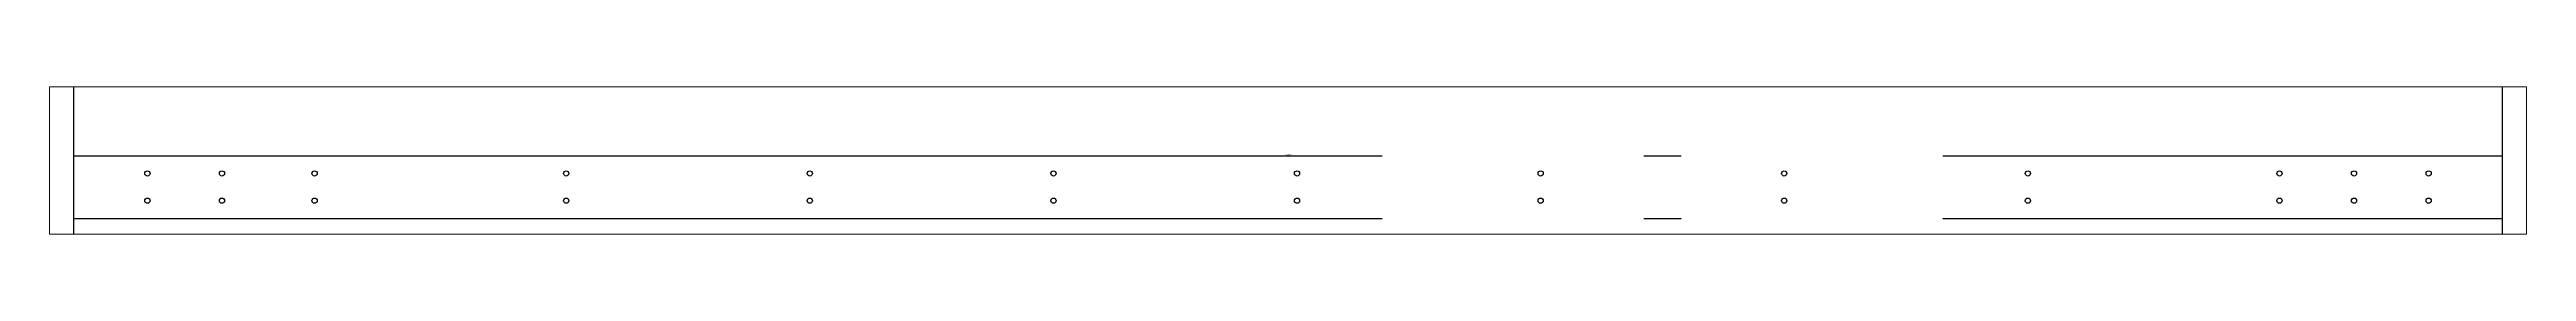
# Paper-space layout 'Layout1' of a CAD drawing. Header units: millimetres. Extents: x 0 to 257, y 90 to 105.
# The model-space entities are those that its viewports show. They can reach past a viewport. Long polylines and large blocks are cut down to what shows.
import ezdxf

# ---------------------------------------------------------------- set-up
doc = ezdxf.new("R2010")
doc.units = ezdxf.units.MM
doc.header["$LTSCALE"] = 25
doc.linetypes.add('DASHDOT', pattern=[1, 0.7, -0.14, 0.02, -0.14])
for name, color, linetype in [('3_Pezzi', 7, 'Continuous'), ('5_Bulloni', 7, 'Continuous'), ('98_Cartiglio', 7, 'Continuous')]:
    doc.layers.add(name, color=color, linetype=linetype)
doc.styles.add('SHX_Style', font='MONOTXT')

msp = doc.modelspace()

# ---------------------------------------------------------------- linework, layer by layer
at = {"layer": '3_Pezzi', "color": 3, "linetype": 'Continuous'}
for p, q in [((0, 9.6), (0, 150.1)), ((0, 150.1), (4884.5, 150.1)), ((4884.5, 150.1), (4884.5, 9.6)), ((0, -116.8), (0, 9.6)), ((4884.5, 9.6), (4884.5, -116.8)), ((0, -150.1), (0, -116.8)), ((4884.5, -116.8), (4884.5, -150.1)), ((4884.5, -150.1), (0, -150.1))]:
    msp.add_line(p, q, dxfattribs=at)
at = {"layer": '5_Bulloni', "color": 2, "linetype": 'Continuous'}
for centre in [(148, -26.2), (298, -26.2), (484.3, -26.2), (990.4, -26.2), (1480.4, -26.2), (1970.4, -26.2), (2460.4, -26.2), (2950.4, -26.2), (3440.4, -26.2), (3930.4, -26.2), (4436.5, -26.2), (4586.5, -26.2), (4736.5, -26.2), (148, -81.1), (298, -81.1), (484.3, -81.1), (990.4, -81.1), (1480.4, -81.1), (1970.4, -81.1), (2460.4, -81.1), (2950.4, -81.1), (3440.4, -81.1), (3930.4, -81.1), (4436.5, -81.1), (4586.5, -81.1), (4736.5, -81.1)]:
    msp.add_circle(centre, 5.25, dxfattribs=at)
at = {"layer": '98_Cartiglio', "color": 1, "linetype": 'DASHDOT', "ltscale": 0.4}
for p, q in [((1, 9.6), (4883.5, 9.6)), ((1, -116.8), (4883.5, -116.8))]:
    msp.add_line(p, q, dxfattribs=at)

# ---------------------------------------------------------------- texts
at = {"layer": '98_Cartiglio', "color": 2, "linetype": 'Continuous', "style": 'SHX_Style', "width": 0.8}
msp.add_text('Ang=90°', height=2.5, dxfattribs=at).set_placement((2437.2, 10.6))

psp = doc.layouts.get("Layout1")

# ---------------------------------------------------------------- viewports
at = {"layer": '0'}
psp.add_viewport(center=(128.5, 97.5), size=(257, 15.32225), view_center_point=(2442.23, 0), view_height=297.03451, dxfattribs=at)

doc.saveas('drawing.dxf')
